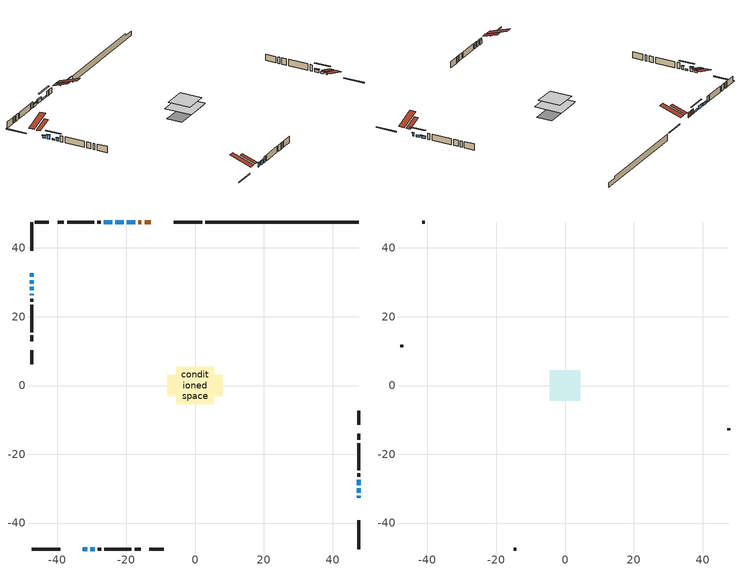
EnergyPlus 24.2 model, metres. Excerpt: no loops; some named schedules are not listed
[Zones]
conditioned space
 floor outside (Floor1 construction): -0.46,-0.46 -0.46,0.46 0.46,0.46 0.46,-0.46 z1.22
 floor outside (Floor2 construction): -0.67,-0.67 -0.67,0.67 0.67,0.67 0.67,-0.67 z1.22
 floor adiabatic (AdiabaticFloorConstruction): -5.39,-5.39 -5.39,5.39 5.39,5.39 5.39,-5.39 z1.22
 floor foundation (Slab1 construction): -8.05,-3.08 -8.05,3.08 8.05,3.08 8.05,-3.08 z-1.22
 wall outside (RimJoist1 construction): 2.12,47.55 -6.23,47.55 / -47.55,-47.55 -39.2,-47.55 / -47.55,47.55 -47.55,39.2 / 47.55,-47.55 47.55,-39.2 z1.22:1.52
 wall outside (AdiabaticWallConstruction 1): -12.86,47.55 -14.64,47.55 / -15.57,47.55 -16.46,47.55 z1.22:3.25
 wall outside (AdiabaticWallConstruction): 47.55,-32.57 47.55,-32.06 / -20.75,47.55 -23.14,47.55 / -47.55,26.74 -47.55,26.22 z1.22:2.44; -47.55,32.57 -47.55,31.55 / 47.55,-28.98 47.55,-27.41 / -24.07,47.55 -26.51,47.55 z1.22:2.14; -47.55,30.63 -47.55,29.61 z1.22:2.8; 47.55,-31.13 47.55,-29.91 / -17.38,47.55 -19.82,47.55 z1.22:1.98; -47.55,28.68 -47.55,27.66 z1.22:1.73; -32.57,-47.55 -31.35,-47.55 / -30.42,-47.55 -29.2,-47.55 z1.22:2.85
 wall outside (Wall1 construction): -27.43,47.55 -28.39,47.55 / -28.27,-47.55 -27.32,-47.55 / -47.55,25.3 -47.55,24.34 / 47.55,-26.48 47.55,-25.53 z1.22:3.66
 wall outside (Wall2 construction): -29.32,47.55 -37.19,47.55 / -26.39,-47.55 -18.52,-47.55 / -47.55,23.42 -47.55,15.54 / 47.55,-24.6 47.55,-16.72 z1.22:3.66
 wall outside (Wall3 construction): -38.12,47.55 -39.92,47.55 / -17.59,-47.55 -15.79,-47.55 / -47.55,14.61 -47.55,12.81 / 47.55,-15.79 47.55,-14 z1.22:3.66
 wall outside (Wall5 construction): -42.47,47.55 -46.62,47.55 / -13.24,-47.55 -9.09,-47.55 / -47.55,10.27 -47.55,6.11 / 47.55,-11.45 47.55,-7.3 z1.22:3.66
 wall foundation (FoundationWall1 construction): 3.05,47.55,-1.22 3.05,47.55,1.22 43.1,47.55,1.22 43.1,47.55,0.48 47.55,47.55,0.48 47.55,47.55,-1.22
 window (WindowConstruction): 47.55,-32.57 47.55,-32.06 z1.22:2.44
 window (WindowConstruction 7): -47.55,32.57 -47.55,31.55 z1.22:2.13
 window (WindowConstruction 8): -47.55,30.63 -47.55,29.61 z1.22:2.8
 window (WindowConstruction 9): 47.55,-31.13 47.55,-29.91 z1.22:1.98
 window (WindowConstruction 10): -17.38,47.55 -19.82,47.55 z1.22:1.98
 window (WindowConstruction 11): -47.55,28.68 -47.55,27.66 z1.22:1.73
 window (WindowConstruction 1): 47.55,-28.98 47.55,-27.41 z1.22:2.13
 window (WindowConstruction 2): -20.75,47.55 -23.14,47.55 z1.22:2.44
 window (WindowConstruction 3): -24.07,47.55 -26.51,47.55 z1.22:2.13
 window (WindowConstruction 4): -32.57,-47.55 -31.35,-47.55 z1.22:2.84
 window (WindowConstruction 5): -30.42,-47.55 -29.2,-47.55 z1.22:2.84
 window (WindowConstruction 6): -47.55,26.73 -47.55,26.23 z1.22:2.44
 door (Door): -12.86,47.55 -14.64,47.55 z1.22:3.25
 door (Door 1): -15.57,47.55 -16.46,47.55 z1.22:3.25
 ceiling adiabatic (AdiabaticFloorConstruction): 5.39,-5.39 5.39,5.39 -5.39,5.39 -5.39,-5.39 z1.22
 roof outside (Roof2 construction): -11.93,47.55,3.66 -11.93,41.53,5.67 -10.34,41.53,5.67 -10.34,47.55,3.66; -33.5,-47.55,3.66 -33.5,-41.53,5.67 -35.08,-41.53,5.67 -35.08,-47.55,3.66; -47.55,33.5,3.66 -41.53,33.5,5.67 -41.53,35.08,5.67 -47.55,35.08,3.66; 47.55,-33.5,3.66 41.53,-33.5,5.67 41.53,-35.08,5.67 47.55,-35.08,3.66
attic - vented
 floor to conditioned space (Floor3 construction Reversed): -4.4,-4.4 -4.4,4.4 4.4,4.4 4.4,-4.4 z3.66
 wall outside (Wall4 construction): -40.85,47.55 -41.54,47.55 / -14.86,-47.55 -14.17,-47.55 / -47.55,11.89 -47.55,11.2 / 47.55,-13.07 47.55,-12.38 z1.22:3.66
 roof outside (Roof1 construction): -9.42,47.55,3.66 -9.42,38.97,6.52 -7.16,38.97,6.52 -7.16,47.55,3.66; -36.01,-47.55,3.66 -36.01,-38.97,6.52 -38.27,-38.97,6.52 -38.27,-47.55,3.66; -47.55,36.01,3.66 -38.97,36.01,6.52 -38.97,38.27,6.52 -47.55,38.27,3.66; 47.55,-36.01,3.66 38.97,-36.01,6.52 38.97,-38.27,6.52 47.55,-38.27,3.66
shading: 47.55,-31.86 47.55,-32.77 47.96,-32.77 47.96,-31.86 z2.64; -47.55,31.35 -47.55,32.77 -47.96,32.77 -47.96,31.35 z2.34; -47.55,29.41 -47.55,30.83 -47.96,30.83 -47.96,29.41 z3; 47.55,-27.27 47.55,-33.77 47.96,-33.77 47.96,-27.27 z4.62; -22.46,47.55 -14.74,47.55 -14.74,47.96 -22.46,47.96 z4.62; -47.55,25.02 -47.55,31.32 -47.96,31.32 -47.96,25.02 z4.37; 47.55,-27.21 47.55,-29.18 47.96,-29.18 47.96,-27.21 z2.34; -23.34,47.55 -20.55,47.55 -20.55,47.96 -23.34,47.96 z2.64; -26.71,47.55 -23.87,47.55 -23.87,47.96 -26.71,47.96 z2.34; -31.15,-47.55 -32.77,-47.55 -32.77,-47.96 -31.15,-47.96 z3.05; -29,-47.55 -30.62,-47.55 -30.62,-47.96 -29,-47.96 z3.05; -47.55,26.02 -47.55,26.94 -47.96,26.94 -47.96,26.02 z2.64
[Building]
Building 1: Terrain=Suburbs
[Site:Location]
Edmonton Intl AP_AB: Latitude {deg}=53.31; Longitude {deg}=-113.58; Time Zone {hr}=-7; Elevation {m}=723; Keep Site Location Information=Yes
[Site:GroundTemperature:Shallow]
-1.56185, -3.61833, -3.78302, -2.80711, 1.11059, 5.01004, 8.39065, 10.5322, 10.7141, 8.97234, 5.67794, 1.89811
[Site:WaterMainsTemperature]
Calculation Method=Schedule; Temperature Schedule=mains temperature schedule
[Material] Roughness=Rough; Thermal Absorptance=0.9
Name | Thickness {m} | Conductivity {W/m-K} | Density {kg/m3} | Specific Heat {J/kg-K} | Solar Absorptance | Visible Absorptance
asphalt or fiberglass shingles | 0.00635 | 0.162714 | 1121.4 | 1465.45 | 0.4 | 0.4
ceiling loosefill ins | 0.0846667 | 0.0480833 | 16.02 | 1046.75 | 0.7 | 0.7
ceiling stud and cavity | 0.1397 | 0.0936684 | 65.682 | 1177.47 | 0.7 | 0.7
concrete 4.0 in. | 0.1016 | 1.803125 | 2242.8 | 837.4 | 0.7 | 0.7
concrete 8.0 in. | 0.2032 | 1.803125 | 2242.8 | 837.4 | 0.7 | 0.7
door material | 0.04445 | 0.053851 | 512.64 | 1214.23 | 0.7 | 0.7
floor covering | 0.0127 | 0.0433444 | 54.468 | 1339.84 | 0.6 | 0.6
floor rigid ins; rim joist rigid ins; roof rigid ins; wall rigid ins | 0.051816 | 0.029427 | 32.04 | 1214.23 | 0.7 | 0.7
floor rigid ins 1; wall rigid ins 1 | 0.512978 | 0.029427 | 32.04 | 1214.23 | 0.7 | 0.7
floor stud and cavity | 0.1397 | 0.10261 | 92.3553 | 1139.71 | 0.7 | 0.7
floor stud and cavity 1 | 0.1397 | 0.100529 | 92.3553 | 1139.71 | 0.7 | 0.7
floor stud and cavity 2 | 0.1397 | 1.75129 | 37.0049 | 1207.88 | 0.7 | 0.7
furniture material conditioned space 1 | 0.1524 | 0.115458 | 640.8 | 1214.23 | 0.6 | 0.6
gypsum board | 0.0127 | 0.160291 | 801 | 837.4 | 0.6 | 0.6
osb sheathing 0.5 in. | 0.0127 | 0.115458 | 512.64 | 1214.23 | 0.7 | 0.7
osb sheathing 0.75 in. | 0.01905 | 0.115458 | 512.64 | 1214.23 | 0.7 | 0.7
osb sheathing 2.0 in. | 0.0508 | 0.115458 | 512.64 | 1214.23 | 0.7 | 0.7
rim joist stud and cavity | 0.0508 | 0.0413573 | 125.044 | 1163.47 | 0.6 | 0.6
roof stud and cavity | 0.2032 | 0.171526 | 78.34581 | 1123.46 | 0.7 | 0.7
wall stud and cavity | 0.1397 | 0.281349 | 139.0536 | 1170.24 | 0.7 | 0.7
wall stud and cavity 1 | 0.1397 | 0.217369 | 139.0536 | 1170.24 | 0.7 | 0.7
wall stud and cavity 2 | 0.1397 | 0.385153 | 139.0536 | 1170.24 | 0.7 | 0.7
wall stud and cavity 3 | 0.0889 | 6.1454 | 50.32683 | 1063.81 | 0.6 | 0.6
wall stud and cavity 4 | 0.1397 | 0.103639 | 139.0536 | 1170.24 | 0.7 | 0.7
wall stud and cavity 5 | 0.0889 | 0.380278 | 52.3479 | 1209.89 | 0.7 | 0.7
wall stud and cavity 6 | 0.0889 | 0.391764 | 83.0341 | 1211.67 | 0.7 | 0.7
wood siding | 0.0254 | 0.102417 | 544.68 | 1172.36 | 0.4 | 0.4
wood siding 1 | 0.00254 | 0.102417 | 544.68 | 1172.36 | 0.4 | 0.4
wood siding 2; wood siding 3; wood siding 4 | 0.0254 | 0.102417 | 544.68 | 1172.36 | 0.7 | 0.7
[WindowMaterial:SimpleGlazingSystem]
Name | U-Factor {W/m2-K} | Solar Heat Gain Coefficient
WindowMaterial | 3.310274 | 0.6
WindowMaterial 1 | 3.28416 | 0.57
WindowMaterial 2 | 3.29835 | 0.69
WindowMaterial 3 | 3.28416 | 0.54
WindowMaterial 4 | 3.308 | 0.63
WindowMaterial 5 | 3.30005 | 0.68
WindowMaterial 6 | 3.28416 | 0.52
WindowMaterial 7 | 3.31141 | 0.61
WindowMaterial 8 | 3.27961 | 0.52
WindowMaterial 9 | 5.10679 | 0.5
[Construction]
AdiabaticFloorConstruction: floor stud and cavity 2, floor rigid ins 1, osb sheathing 0.75 in., floor covering
AdiabaticWallConstruction: wood siding 3, wall rigid ins 1, wall stud and cavity 5, gypsum board
AdiabaticWallConstruction 1: wood siding 4, wall rigid ins 1, wall stud and cavity 5, gypsum board
Door; Door 1: door material
Floor1 construction: floor stud and cavity, floor rigid ins, osb sheathing 0.75 in., floor covering
Floor2 construction: floor stud and cavity 1, floor rigid ins, osb sheathing 0.75 in., floor covering
Floor3 construction Reversed: gypsum board, ceiling stud and cavity, ceiling loosefill ins
FoundationWall1 construction: concrete 8.0 in.
furniture construction conditioned space 1: furniture material conditioned space 1
PartitionWallConstruction: gypsum board, wall stud and cavity 6, gypsum board
RimJoist1 construction: wood siding 2, rim joist rigid ins, osb sheathing 2.0 in., rim joist stud and cavity
Roof1 construction: asphalt or fiberglass shingles
Roof2 construction: asphalt or fiberglass shingles, roof rigid ins, osb sheathing 0.75 in., roof stud and cavity, gypsum board
Slab1 construction: concrete 4.0 in.
Wall1 construction: wood siding, wall rigid ins, osb sheathing 0.5 in., wall stud and cavity, gypsum board
Wall2 construction: wood siding, wall rigid ins, osb sheathing 0.5 in., wall stud and cavity 1, gypsum board
Wall3 construction: wood siding, wall rigid ins, osb sheathing 0.5 in., wall stud and cavity 2, gypsum board
Wall4 construction: wood siding 1, wall stud and cavity 3
Wall5 construction: wood siding, osb sheathing 0.5 in., wall stud and cavity 4, gypsum board
WindowConstruction; WindowConstruction 6: WindowMaterial
WindowConstruction 1: WindowMaterial 1
WindowConstruction 10; WindowConstruction 9: WindowMaterial 8
WindowConstruction 11: WindowMaterial 9
WindowConstruction 2: WindowMaterial 2
WindowConstruction 3: WindowMaterial 3
WindowConstruction 4: WindowMaterial 4
WindowConstruction 5: WindowMaterial 5
WindowConstruction 7: WindowMaterial 6
WindowConstruction 8: WindowMaterial 7
[Zone] Multiplier=1; Part of Total Floor Area=Yes
Name | Volume {m3}
attic - vented | 35.9585
conditioned space | 560.1
[Space]
Name | Zone | Volume {m3}
attic - vented 1 | attic - vented | 35.9585
conditioned space 1 | conditioned space | 560.1
[ZoneInfiltration:EffectiveLeakageArea]
infil attic - vented 1: Zone or Space=attic - vented 1; Schedule=Always On Discrete; Effective Air Leakage Area {cm2}=2695.65; Stack Coefficient=0.000368315; Wind Coefficient=1.29667e-05
[ZoneMixing]
whole house fan mix: Zone or Space=attic - vented; Schedule=Always On Continuous; Design Flow Rate Calculation Method=Flow/Zone; Design Flow Rate {m3/s}=0; Source Zone or Space=conditioned space
[SurfaceProperty:ExposedFoundationPerimeter]
Slab1: Exposed Perimeter Calculation Method=TotalExposedPerimeter; Total Exposed Perimeter {m}=44.5
[InternalMass] Zone or ZoneList=conditioned space; Space or SpaceList=conditioned space 1
Name | Construction | Surface Area {m2}
furniture mass conditioned space 1 | furniture construction conditioned space 1 | 87.156
partition wall mass | PartitionWallConstruction | 217.89
[Lights]
interior lighting: Zone or ZoneList or Space or SpaceList=conditioned space 1; Schedule=interior lighting schedule; Design Level Calculation Method=LightingLevel; Lighting Level {W}=343.2; Return Air Fraction=0; Fraction Radiant=0.6; Fraction Visible=0.2; Fraction Replaceable=1
[People]
occupants: Zone or ZoneList or Space or SpaceList=conditioned space 1; Number of People Schedule=occupants schedule; Number of People Calculation Method=People; Number of People=3; Fraction Radiant=0.314171; Sensible Heat Fraction=0.56303; Activity Level Schedule=occupants activity schedule; Carbon Dioxide Generation Rate {m3/s-W}=0; Enable ASHRAE 55 Comfort Warnings=No; Mean Radiant Temperature Calculation Type=EnclosureAveraged
[ElectricEquipment] Zone or ZoneList or Space or SpaceList=conditioned space 1; Design Level Calculation Method=EquipmentLevel
Name | Schedule | Design Level {W} | Fraction Latent | Fraction Radiant | Fraction Lost
clothes dryer | clothes dryer schedule | 140.772 | 0.015 | 0.081 | 0.85
clothes washer | clothes washer schedule | 32.1985 | 0.03 | 0.162 | 0.7
cooking range | cooking range schedule | 215.147 | 0.08 | 0.432 | 0.2
dishwasher | dishwasher schedule | 66.8632 | 0.3 | 0.18 | 0.4
fridge | fridge schedule | 72.9452 | 0 | 0.6 | 0
mech vent bath fan 0 | mech vent bath fan 0 schedule | 50.2 | 0 | 0 | 1
mech vent bath fan 1 | mech vent bath fan 1 schedule | 50.2 | 0 | 0 | 1
mech vent house fan | mech vent house fan schedule | 0 | 0 | 0 | 1
mech vent house fan cfis | mech vent house fan cfis schedule | 0 | 0 | 0 | 0
mech vent range fan 0 | mech vent range fan 0 schedule | 57 | 0 | 0 | 1
misc plug loads | misc plug loads schedule | 494.7 | 0.045 | 0.513 | 0.1
whole house fan | Always On Discrete | 0 | 0 | 0 | 1
[OtherEquipment] Zone or ZoneList or Space or SpaceList=conditioned space 1; Design Level Calculation Method=EquipmentLevel
Name | Fuel Type | Schedule | Design Level {W} | Fraction Latent | Fraction Radiant | Fraction Lost
clothes dryer 1 | Electricity | clothes dryer schedule | 0 | 0.015 | 0.081 | 0.85
cooking range 1 | Electricity | cooking range schedule | 0 | 0.08 | 0.432 | 0.2
general water use latent | None | general water use schedule | 62.594 | 1 | 0 | 0
general water use sensible | None | general water use schedule | -61.6891 | 0 | 0.6 | 0
mech vent house fan latent load | None | Always On Discrete | 0 | 1 | 0 | 0
mech vent house fan sensible load | None | Always On Discrete | 0 | 0 | 0 | 0
water heater energy adjustment1 | NaturalGas | Always On Discrete | 0.01 | 0 | 0 | 1
[ZoneInfiltration:DesignFlowRate] Zone or ZoneList or Space or SpaceList=conditioned space 1; Schedule=Always On Discrete; Design Flow Rate Calculation Method=Flow/Zone; Design Flow Rate {m3/s}=0
infil flow; natural vent flow; whole house fan flow
[AvailabilityManager:Scheduled]
furnace airloop Availability Manager: Schedule=Always On Discrete
[Foundation:Kiva]
Foundation Kiva 1: Initial Indoor Air Temperature {C}=18; Wall Height Above Grade {m}=1.21999; Wall Depth Below Slab {m}=0.2032
[Foundation:Kiva:Settings]
Soil Conductivity {W/m-K}=0.849921; Soil Density {kg/m3}=1842.3; Soil Specific Heat {J/kg-K}=418.7; Ground Solar Absorptivity=0.9; Ground Thermal Absorptivity=0.9; Ground Surface Roughness {m}=0.03; Far-Field Width {m}=40; Deep-Ground Boundary Condition=ZeroFlux; Deep-Ground Depth {m}=40; Minimum Cell Dimension {m}=0.2; Maximum Cell Growth Coefficient=3; Simulation Timestep=Timestep
[Exterior:Lights]
exterior lighting: Schedule=exterior lighting schedule; Design Level {W}=75.6
[EnergyManagementSystem:GlobalVariable]
furnace_airloop_Fan_RTF
infil_program_Qfan
infil_program_Qinf
natural_vent_program_Qnv
natural_vent_program_Qwhf
[EnergyManagementSystem:Sensor]
Name | Output:Variable or Output:Meter Index Key | Output:Variable or Output:Meter
airflow_gain | infil flow | Infiltration Sensible Heat Gain Energy
airflow_gain_1 | natural vent flow | Infiltration Sensible Heat Gain Energy
airflow_gain_2 | whole house fan flow | Infiltration Sensible Heat Gain Energy
airflow_loss | infil flow | Infiltration Sensible Heat Loss Energy
airflow_loss_1 | natural vent flow | Infiltration Sensible Heat Loss Energy
airflow_loss_2 | whole house fan flow | Infiltration Sensible Heat Loss Energy
clg_load_cond |  | Cooling:EnergyTransfer:Zone:CONDITIONED SPACE
clg_sp_s; clg_sp_s_1 | cooling setpoint | Schedule Value
clothes_dryer_exhaust_0_sch_s | clothes dryer exhaust 0 schedule | Schedule Value
cool_season | cooling season schedule | Schedule Value
htg_load_cond |  | Heating:EnergyTransfer:Zone:CONDITIONED SPACE
htg_sp_s; htg_sp_s_1 | heating setpoint | Schedule Value
ig_ee_conv | clothes dryer | Electric Equipment Convective Heating Energy
ig_ee_conv_2 | cooking range | Electric Equipment Convective Heating Energy
ig_ee_conv_4 | fridge | Electric Equipment Convective Heating Energy
ig_ee_conv_5 | misc plug loads | Electric Equipment Convective Heating Energy
ig_ee_conv_6 | whole house fan | Electric Equipment Convective Heating Energy
ig_ee_rad | clothes dryer | Electric Equipment Radiant Heating Energy
ig_ee_rad_2 | cooking range | Electric Equipment Radiant Heating Energy
ig_ee_rad_4 | fridge | Electric Equipment Radiant Heating Energy
ig_ee_rad_5 | misc plug loads | Electric Equipment Radiant Heating Energy
ig_ee_rad_6 | whole house fan | Electric Equipment Radiant Heating Energy
ig_lgt_conv | interior lighting | Lights Convective Heating Energy
ig_lgt_rad | interior lighting | Lights Radiant Heating Energy
ig_lgt_vis | interior lighting | Lights Visible Radiation Heating Energy
ig_oe_conv | clothes dryer 1 | Other Equipment Convective Heating Energy
ig_oe_conv_1 | cooking range 1 | Other Equipment Convective Heating Energy
ig_oe_conv_2 | general water use latent | Other Equipment Convective Heating Energy
ig_oe_conv_3 | general water use sensible | Other Equipment Convective Heating Energy
ig_oe_conv_4 | water heater energy adjustment1 | Other Equipment Convective Heating Energy
ig_oe_rad | clothes dryer 1 | Other Equipment Radiant Heating Energy
ig_oe_rad_1 | cooking range 1 | Other Equipment Radiant Heating Energy
ig_oe_rad_2 | general water use latent | Other Equipment Radiant Heating Energy
ig_oe_rad_3 | general water use sensible | Other Equipment Radiant Heating Energy
ig_oe_rad_4 | water heater energy adjustment1 | Other Equipment Radiant Heating Energy
ig_ppl_conv | occupants | People Convective Heating Energy
ig_ppl_rad | occupants | People Radiant Heating Energy
im_conv | furniture mass conditioned space 1 | Surface Inside Face Convection Heat Gain Energy
im_conv_1 | partition wall mass | Surface Inside Face Convection Heat Gain Energy
im_ig | furniture mass conditioned space 1 | Surface Inside Face Internal Gains Radiation Heat Gain Energy
im_ig_1 | partition wall mass | Surface Inside Face Internal Gains Radiation Heat Gain Energy
im_lgt | furniture mass conditioned space 1 | Surface Inside Face Lights Radiation Heat Gain Energy
im_lgt_1 | partition wall mass | Surface Inside Face Lights Radiation Heat Gain Energy
im_sol | furniture mass conditioned space 1 | Surface Inside Face Solar Radiation Heat Gain Energy
im_sol_1 | partition wall mass | Surface Inside Face Solar Radiation Heat Gain Energy
im_surf | furniture mass conditioned space 1 | Surface Inside Face Net Surface Thermal Radiation Heat Gain Energy
im_surf_1 | partition wall mass | Surface Inside Face Net Surface Thermal Radiation Heat Gain Energy
mech_vent_bath_fan_0_sch_s | mech vent bath fan 0 schedule | Schedule Value
mech_vent_bath_fan_1_sch_s | mech vent bath fan 1 schedule | Schedule Value
mech_vent_range_fan_0_sch_s | mech vent range fan 0 schedule | Schedule Value
mv_conv | mech vent bath fan 0 | Electric Equipment Convective Heating Energy
mv_conv_1 | mech vent bath fan 1 | Electric Equipment Convective Heating Energy
mv_conv_2 | mech vent house fan | Electric Equipment Convective Heating Energy
mv_conv_3 | mech vent house fan cfis | Electric Equipment Convective Heating Energy
mv_conv_4 | mech vent range fan 0 | Electric Equipment Convective Heating Energy
mv_conv_5 | mech vent house fan latent load | Other Equipment Convective Heating Energy
mv_conv_6 | mech vent house fan sensible load | Other Equipment Convective Heating Energy
mv_rad | mech vent bath fan 0 | Electric Equipment Radiant Heating Energy
mv_rad_1 | mech vent bath fan 1 | Electric Equipment Radiant Heating Energy
mv_rad_2 | mech vent house fan | Electric Equipment Radiant Heating Energy
mv_rad_3 | mech vent house fan cfis | Electric Equipment Radiant Heating Energy
mv_rad_4 | mech vent range fan 0 | Electric Equipment Radiant Heating Energy
mv_rad_5 | mech vent house fan latent load | Other Equipment Radiant Heating Energy
mv_rad_6 | mech vent house fan sensible load | Other Equipment Radiant Heating Energy
natural_vent_s | natural vent schedule | Schedule Value
out_pb_s |  | Site Outdoor Air Barometric Pressure
out_wt_s |  | Site Outdoor Air Humidity Ratio
site_vw_s |  | Site Wind Speed
ss_back_out | Window1 | Surface Window Shortwave from Zone Back Out Window Heat Transfer Rate
ss_back_out_1 | Window10 | Surface Window Shortwave from Zone Back Out Window Heat Transfer Rate
ss_back_out_10 | Window8 | Surface Window Shortwave from Zone Back Out Window Heat Transfer Rate
ss_back_out_11 | Window9 | Surface Window Shortwave from Zone Back Out Window Heat Transfer Rate
ss_back_out_2 | Window11 | Surface Window Shortwave from Zone Back Out Window Heat Transfer Rate
ss_back_out_3 | Window13 | Surface Window Shortwave from Zone Back Out Window Heat Transfer Rate
ss_back_out_4 | Window14 | Surface Window Shortwave from Zone Back Out Window Heat Transfer Rate
ss_back_out_5 | Window16 | Surface Window Shortwave from Zone Back Out Window Heat Transfer Rate
ss_back_out_6 | Window2 | Surface Window Shortwave from Zone Back Out Window Heat Transfer Rate
ss_back_out_7 | Window3 | Surface Window Shortwave from Zone Back Out Window Heat Transfer Rate
ss_back_out_8 | Window4 | Surface Window Shortwave from Zone Back Out Window Heat Transfer Rate
ss_back_out_9 | Window6 | Surface Window Shortwave from Zone Back Out Window Heat Transfer Rate
ss_conv | Door1 | Surface Inside Face Convection Heat Gain Energy
ss_conv_1 | Door3 | Surface Inside Face Convection Heat Gain Energy
ss_conv_10 | Window4 | Surface Inside Face Convection Heat Gain Energy
ss_conv_11 | Window6 | Surface Inside Face Convection Heat Gain Energy
ss_conv_12 | Window8 | Surface Inside Face Convection Heat Gain Energy
ss_conv_13 | Window9 | Surface Inside Face Convection Heat Gain Energy
ss_conv_2 | Window1 | Surface Inside Face Convection Heat Gain Energy
ss_conv_3 | Window10 | Surface Inside Face Convection Heat Gain Energy
ss_conv_4 | Window11 | Surface Inside Face Convection Heat Gain Energy
ss_conv_5 | Window13 | Surface Inside Face Convection Heat Gain Energy
ss_conv_6 | Window14 | Surface Inside Face Convection Heat Gain Energy
ss_conv_7 | Window16 | Surface Inside Face Convection Heat Gain Energy
ss_conv_8 | Window2 | Surface Inside Face Convection Heat Gain Energy
ss_conv_9 | Window3 | Surface Inside Face Convection Heat Gain Energy
ss_ig | Door1 | Surface Inside Face Internal Gains Radiation Heat Gain Energy
ss_ig_1 | Door3 | Surface Inside Face Internal Gains Radiation Heat Gain Energy
ss_ig_10 | Window4 | Surface Inside Face Internal Gains Radiation Heat Gain Energy
ss_ig_11 | Window6 | Surface Inside Face Internal Gains Radiation Heat Gain Energy
ss_ig_12 | Window8 | Surface Inside Face Internal Gains Radiation Heat Gain Energy
ss_ig_13 | Window9 | Surface Inside Face Internal Gains Radiation Heat Gain Energy
ss_ig_2 | Window1 | Surface Inside Face Internal Gains Radiation Heat Gain Energy
ss_ig_3 | Window10 | Surface Inside Face Internal Gains Radiation Heat Gain Energy
ss_ig_4 | Window11 | Surface Inside Face Internal Gains Radiation Heat Gain Energy
ss_ig_5 | Window13 | Surface Inside Face Internal Gains Radiation Heat Gain Energy
ss_ig_6 | Window14 | Surface Inside Face Internal Gains Radiation Heat Gain Energy
ss_ig_7 | Window16 | Surface Inside Face Internal Gains Radiation Heat Gain Energy
ss_ig_8 | Window2 | Surface Inside Face Internal Gains Radiation Heat Gain Energy
ss_ig_9 | Window3 | Surface Inside Face Internal Gains Radiation Heat Gain Energy
ss_lgt | Door1 | Surface Inside Face Lights Radiation Heat Gain Energy
ss_lgt_1 | Door3 | Surface Inside Face Lights Radiation Heat Gain Energy
ss_sol | Door1 | Surface Inside Face Solar Radiation Heat Gain Energy
ss_sol_1 | Door3 | Surface Inside Face Solar Radiation Heat Gain Energy
ss_surf | Door1 | Surface Inside Face Net Surface Thermal Radiation Heat Gain Energy
ss_surf_1 | Door3 | Surface Inside Face Net Surface Thermal Radiation Heat Gain Energy
ss_surf_10 | Window4 | Surface Inside Face Net Surface Thermal Radiation Heat Gain Energy
ss_surf_11 | Window6 | Surface Inside Face Net Surface Thermal Radiation Heat Gain Energy
ss_surf_12 | Window8 | Surface Inside Face Net Surface Thermal Radiation Heat Gain Energy
ss_surf_13 | Window9 | Surface Inside Face Net Surface Thermal Radiation Heat Gain Energy
ss_surf_2 | Window1 | Surface Inside Face Net Surface Thermal Radiation Heat Gain Energy
ss_surf_3 | Window10 | Surface Inside Face Net Surface Thermal Radiation Heat Gain Energy
ss_surf_4 | Window11 | Surface Inside Face Net Surface Thermal Radiation Heat Gain Energy
ss_surf_5 | Window13 | Surface Inside Face Net Surface Thermal Radiation Heat Gain Energy
ss_surf_6 | Window14 | Surface Inside Face Net Surface Thermal Radiation Heat Gain Energy
ss_surf_7 | Window16 | Surface Inside Face Net Surface Thermal Radiation Heat Gain Energy
ss_surf_8 | Window2 | Surface Inside Face Net Surface Thermal Radiation Heat Gain Energy
ss_surf_9 | Window3 | Surface Inside Face Net Surface Thermal Radiation Heat Gain Energy
ss_trans_in | Window1 | Surface Window Transmitted Solar Radiation Rate
